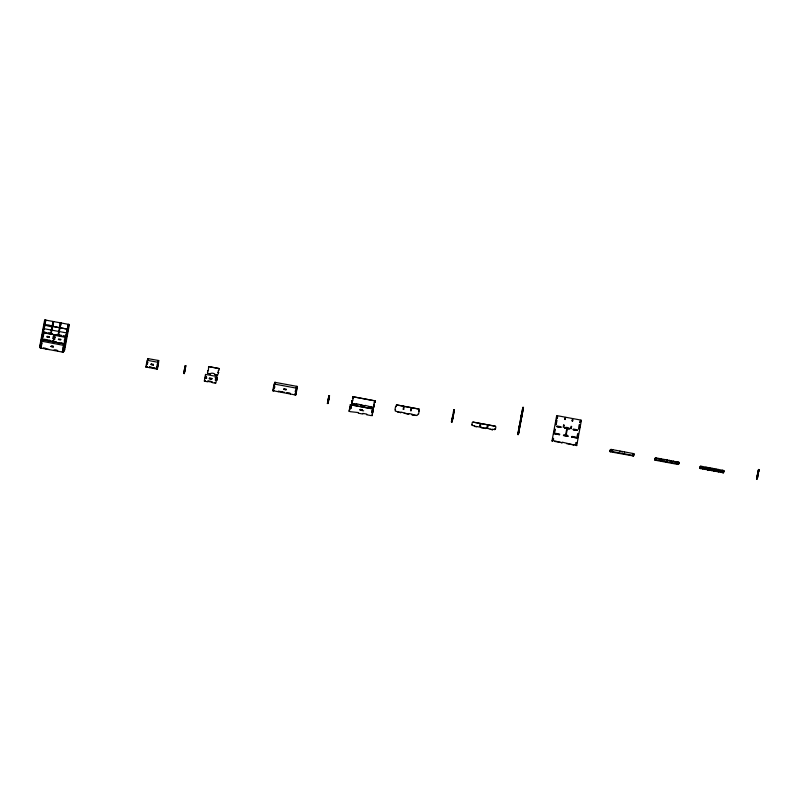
<?xml version="1.0" encoding="UTF-8"?>
<svg xmlns="http://www.w3.org/2000/svg" width="799" height="799" viewBox="0 0 799 799"><rect width="100%" height="100%" fill="white"/><g stroke="black" fill="none" stroke-linecap="round" stroke-linejoin="round"><path stroke-width="1.2" d="M41.099 345.398L39.95 345.258L44.654 319.9L69.383 324.524L64.679 349.882L63.491 349.722L63.68 349.033M41.168 347.455L41.039 348.084L41.168 347.455L40.03 347.195L45.213 320.009M40.29 346.027L40.07 347.046L40.629 347.146M42.916 332.424L45.193 320.089M64.699 342.981L63.131 352.209L40.09 347.905L41.348 341.153L64.369 345.528M56.07 342.012L41.758 339.415L43.016 332.654L54.532 334.811M41.528 342.212L42.097 339.235L41.947 339.945L64.689 344.099M42.257 338.277L43.536 331.405L42.956 331.375M44.794 325.003C63.161 330.906 40.839 318.771 43.935 329.258L43.396 329.078M40.929 346.147L40.479 347.984L41.428 342.891L41.987 343.001M41.139 345.068L40.469 345.518L42.697 333.563M41.798 341.543L43.406 332.734M44.105 329.098L45.783 320.109M40.999 345.198L41.558 345.298L41.967 343.071M41.908 341.083L42.457 341.263L42.836 338.966L42.267 338.856M42.687 336.629L43.226 336.808L43.655 334.501M45.583 332.943L45.683 332.384M43.685 339.116L45.393 339.435L45.283 339.994M47.011 336.938L47.131 336.309L49.378 336.729L49.258 337.358L47.011 336.938L49.278 337.288M49.378 349.562L45.563 348.853M51.356 332.863L50.766 332.843L53.014 321.548M49.888 340.274L49.778 340.833M51.336 332.943L53.593 321.578L52.534 327.22M51.106 346.506C50.657 345.278 54.192 345.757 53.353 346.926L51.106 346.506L53.353 346.926M52.904 341.423L52.444 340.754L52.334 341.313M53.393 338.706L53.833 336.409L53.243 336.379L52.834 338.606L53.413 338.636M54.552 334.701L53.293 341.493M53.613 341.393L53.513 341.952L53.673 341.343M53.084 341.353L53.563 342.022L53.673 341.463M54.642 339.345L54.062 339.315L54.801 335.34M54.622 339.415L55.061 337.118M56.819 335.041L56.929 334.481L58.087 334.781M60.424 322.926L58.187 334.222L58.766 334.252M58.746 334.332L61.014 322.956M60.165 327.49L60.994 323.036M60.764 339.415L60.654 339.974L58.407 339.555L58.537 338.916L60.784 339.335M63.57 336.299L63.67 335.75L65.898 336.239M63.271 349.283L62.692 349.253L63.121 346.946M63.72 343.999L63.84 343.37L63.431 345.278M64.579 343.44L65.029 344.099L64.3 344.029L66.017 335.53L63.071 351.5L63.63 351.6L64.18 349.373L63.62 349.263M67.166 333.333L66.417 333.453L68.255 324.314L66.557 333.103L67.116 333.203M65.918 336.898L66.367 334.142M63.451 350.991L66.277 335.74M63.63 351.6L67.545 330.906L66.986 330.796L67.585 331.106M64.08 349.932L68.824 324.414L67.076 333.003L43.476 328.599M145.857 367.031L147.116 360.269L158.631 362.426L157.373 369.178L145.877 366.951M157.982 364.514L158.721 360.539L147.965 358.611L147.655 360.279L148.224 360.379L148.534 358.711L148.075 360.449M146.836 367.131L146.936 366.571M147.745 362.197L147.176 362.087L146.766 364.314L147.326 364.424L147.765 362.117M151.74 367.47L149.493 367.051L149.393 367.61M151.111 364.554L153.378 364.903L151.111 364.554L151.231 363.925M153.358 364.973L153.488 364.344L151.211 363.994M155.695 368.209L153.987 367.89L153.887 368.449M157.373 363.915L156.934 366.222L157.523 366.252M157.143 368.499L157.593 366.661L157.023 366.561L157.573 366.741M184.809 367.31L183.72 373.463L184.699 371.805L185.837 365.682L185.278 365.582L184.809 367.31L185.378 367.42L185.837 365.682M184.559 372.344L184 372.234L185.278 365.582M183.68 373.443L184.279 373.572L185.378 367.42M207.91 381.163L207.78 381.802L205.223 381.323L205.353 380.684L204.274 381.143L205.533 374.381L217.048 376.539L215.79 383.29L214.961 382.481L214.841 383.111L212.284 382.641C211.755 380.114 202.367 381.083 212.384 382.082M205.183 378.426L205.613 376.129C206.951 375.85 206.042 379.325 205.203 378.356M206.601 378.376L206.032 378.277L206.302 377.108M206.372 376.988L206.482 376.439L206.032 378.277M207.93 373.363L210.487 373.842L207.91 373.443L207.45 372.783L207.88 370.476L208.439 370.586L207.88 370.476M218.037 372.454L218.596 372.554L218.037 372.454L218.447 370.227L219.026 370.257L219.335 368.589L208.599 366.581L208.419 370.656M211.875 378.526L211.775 379.086L209.528 378.666L209.648 378.037L211.895 378.456M210.467 373.922C210.037 372.454 215.85 373.343 214.961 374.761L217.538 375.16L214.961 374.761M215.91 380.434C217.238 377.537 215.131 377.278 215.35 380.334L215.93 380.364M217.518 375.24L218.616 372.484M216.928 379.665L216.209 380.174L216.769 380.274L217.378 377.837L215.091 377.488M272.799 390.751L274.057 383.989L297.098 388.294L295.84 395.056L272.819 390.671M296.049 392.529L297.188 386.406L274.916 382.322L273.188 390.821L273.697 388.933M273.777 390.851L273.318 390.192M273.727 387.954L274.267 388.144C275.595 387.205 273.707 385.048 274.686 385.917M275.166 384.099L275.475 382.431L275.016 384.169M284.444 392.269L282.197 391.85L282.097 392.399M283.815 389.343L283.935 388.714L286.182 389.133L286.062 389.772L283.815 389.343L286.062 389.772M290.407 393.957C291.315 392.988 286.072 392.009 286.591 393.238M295.61 394.366L294.901 394.796M295.98 392.119L295.4 392.089C294.491 390.561 297.078 389.493 295.81 389.862M327.36 403.485L328.958 395.615L329.518 395.725L328.379 401.847L327.4 403.505L328.059 403.056M327.68 402.277L328.958 395.615M327.96 403.605L329.518 395.725M351.34 406.631L350.401 406.451L349.053 411.465L350.312 404.713L373.353 409.018L372.094 415.77L371.825 415.071L371.145 415.6L366.641 414.751L366.771 414.122L362.946 413.413L362.826 414.042L358.332 413.203L358.451 412.564L350.012 411.645L349.572 410.906M350.282 408.419L350.541 407.25L351.101 407.36L350.841 408.529L350.282 408.419L350.781 406.531M350.721 406.581L351.18 407.24L350.381 407.86L351.001 407.919M350.961 406.561L350.521 408.858L349.982 408.679M360.489 405.063L364.983 405.902L356.763 403.795L356.644 404.424L352.149 403.585L352.099 400.699L352.689 400.728L353.098 398.501L352.519 398.471L353.098 398.501M352.519 398.471L352.848 396.723L375.101 400.878C376.029 402.466 373.413 402.706 374.791 402.556M351.71 402.846L352.119 400.619M352.539 398.391L352.848 396.723L375.101 400.878M360.069 410.067L360.199 409.438L362.446 409.857L362.317 410.486L360.089 409.997M364.963 405.982L365.083 405.353L373.283 407.54L373.962 407.011L374.381 404.783L373.812 404.674L374.381 404.783M372.074 410.586C373.343 410.177 372.704 413.502 371.655 412.813L372.094 410.506M371.974 412.474L372.634 412.024L371.994 412.394M373.792 404.753L374.232 402.446M372.534 412.574L372.793 411.415M374.361 404.853L373.962 407.011M374.771 402.626L375.081 400.958M397.463 411.974L400.838 412.604L395.295 411.076L395.525 409.887L394.946 409.857L395.585 406.441L396.144 406.541L395.585 406.441M396.124 406.621L396.454 404.873L403.705 406.232L396.454 404.873M400.818 412.683L400.938 412.044L408.688 414.152L408.808 413.522L412.184 414.152L412.054 414.781C414.431 414.811 417.647 416.549 418.007 414.082L418.566 414.192L419.185 410.846L418.606 410.816L419.185 410.846M403.695 409.398L403.115 409.368L403.705 406.232M403.675 409.468L404.264 406.331L411.125 407.61L410.536 410.756L411.095 410.856L411.685 407.72L418.936 409.068L411.685 407.72M418.606 410.816L418.936 409.068M452.084 421.602L451.515 421.492L452.014 418.786L452.783 418.137L452.014 418.786M451.535 421.423L451.994 422.082L451.435 421.982L453.862 409.647L454.421 409.747L452.424 420.484L451.625 420.943M451.994 422.082L454.421 409.747M471.829 424.798L472.399 424.898L471.829 424.798L472.249 422.571L472.928 422.042L495.41 426.237L495.869 426.906L495.44 429.203L494.881 429.103L495.44 429.203M481.198 427.615C494.102 430.361 475.565 425.747 474.436 426.436L474.556 425.807L472.289 425.458L472.419 424.828M479.65 426.257C479.46 423.12 481.527 423.58 480.209 426.356L479.65 426.257L480.209 426.356M481.178 427.695L481.288 427.135M485.682 428.534L485.802 427.904L492.444 429.722L490.196 429.303M487.06 427.645C486.841 424.589 488.948 424.848 487.63 427.745L487.08 427.565M492.424 429.792L492.544 429.163L494.771 429.662L494.901 429.023M517.712 434.516L518.311 434.476L517.712 434.516L521.627 413.822L522.186 413.922M518.271 434.626L523.465 407.44L522.906 407.34L521.158 415.919L521.717 416.029M518.601 433.408L517.872 433.907L518.601 433.408L523.465 407.44L522.886 407.41L518.151 432.848L518.261 432.289L518.721 432.948L518.142 432.748M551.989 440.928L552.578 440.958L551.989 440.928L556.693 415.57L557.263 415.67L556.823 417.977L557.412 418.007L556.823 417.977M552.558 441.028C552.289 437.922 554.516 437.083 553.218 440.579L562.126 442.736L554.806 441.447M553.917 433.677L554.766 429.153L555.325 429.253L554.476 433.787L553.917 433.677L554.476 433.787M555.585 424.659L556.434 420.124L556.993 420.234L556.154 424.768L555.605 424.579M557.392 418.077L557.822 415.78L565.073 417.128L564.643 419.435L565.223 419.465M555.605 433.997L555.724 433.358L559.66 434.097L559.54 434.726L555.605 433.997L559.56 434.656M556.963 426.646L557.093 426.007L561.018 426.746L560.898 427.375L556.963 426.646L560.918 427.305M563.625 424.928L563.195 427.235C565.083 427.845 563.265 423.889 564.164 425.108M565.203 419.545L565.632 417.238L572.493 418.516L572.054 420.823L572.643 420.853L572.054 420.823M562.106 442.816L562.236 442.187L573.932 444.943L566.601 443.655M563.475 435.465C563.045 433.997 568.858 434.886 567.969 436.304L563.475 435.465L567.969 436.304M564.833 428.114C564.414 426.646 570.216 427.535 569.327 428.953L564.833 428.114L569.327 428.953M566.601 429.572L565.762 434.107L566.321 434.207L567.17 429.682L566.581 429.652L567.17 429.682M571.585 426.496L571.175 428.723L570.616 428.614L571.045 426.316L571.605 426.416M572.623 420.923L573.053 418.626L580.304 419.974L579.864 422.281L580.434 422.391L580.863 420.084L581.422 420.184L576.718 445.542L576.159 445.442L576.698 442.576C574.99 442.147 576.818 446.471 574.012 444.464L573.912 445.023M571.904 437.043L572.024 436.404L575.959 437.143L575.839 437.772L571.904 437.043L575.839 437.772M573.263 429.692L573.382 429.053L577.317 429.792L577.198 430.421L573.263 429.692L577.198 430.421M576.958 437.982C577.337 431.79 579.445 431.999 577.517 438.092L576.958 437.982L577.517 438.092M578.626 428.963C579.215 419.006 581.492 428.004 578.646 428.883M610.306 449.967L612.633 450.256L612.733 449.697L611.045 449.388L610.476 451.695L609.917 451.585L610.865 450.067M610.196 450.516L611.045 449.388M612.733 449.697L633.527 453.582L634.026 453.912L633.517 455.999L610.436 451.844L610.766 450.626M620.044 451.065L619.934 451.625M622.181 452.044L622.291 451.485M624.538 451.904L624.428 452.464M632.918 456.039L633.068 455.33L633.517 455.999M633.247 454.821L633.527 453.582M634.026 453.912L633.647 455.54L610.036 451.125M654.88 459.984L655.39 457.907L655.989 457.857L678.99 462.311L678.481 464.399L677.882 464.449L655.4 460.244L654.88 459.984L655.26 458.366L655.879 458.416M655.28 458.466L655.39 457.907M655.4 460.244L654.98 459.425M655.54 459.535L655.989 457.857M660.963 459.285L661.063 458.726M664.878 460.094L664.998 459.465M666.396 462.142L666.666 460.973L667.225 461.073L666.965 462.241L666.396 462.142L666.636 461.083M666.666 460.973L667.125 461.632M666.825 460.544L666.925 459.984L667.385 460.643L666.925 459.984M669.392 460.863L669.492 460.304M673.307 461.672L673.427 461.033M677.242 462.401L677.362 461.772M677.882 464.449L678.471 462.062M678.481 464.399L678.711 463.38M678.99 462.311L678.76 463.33L678.141 463.28L678.89 462.871M714.456 468.703L723.425 470.461L723.944 470.721L723.445 472.798L699.834 468.384L700.343 466.306L700.943 466.256L714.456 468.703L714.356 469.263M700.363 468.643L700.783 466.866L701.991 466.946M699.944 467.834L700.463 468.084L700.943 466.256M701.971 467.025L702.091 466.396M702.631 468.983L702.711 468.504M704.858 469.482L704.958 468.923M706.026 467.125L705.926 467.685M707.644 469.842L707.754 469.293L708.214 469.952L707.644 469.842L708.174 467.685L707.914 468.853M709.372 470.251L709.452 469.762M709.961 467.864L709.852 468.424M711.619 469.552L712.348 469.043M711.779 468.943L712.448 468.484L712.179 469.652M713.847 471.16L713.946 470.611M715.065 471.23L715.335 470.062L715.894 470.172L715.624 471.34L715.065 471.23L715.335 470.062M715.495 469.632L716.154 469.183M718.281 469.992L718.391 469.432M718.341 471.999L718.461 471.37M720.608 472.349L720.698 471.869M722.326 470.172L722.196 470.801L723.325 471.011M722.835 472.848L723.544 472.239L699.954 467.924M722.985 472.139L723.944 470.721M723.285 471.17L723.425 470.461M723.445 472.798L723.824 471.17M758.95 470.142L758.491 469.482L759.05 469.592L758.521 471.75L757.921 471.79L756.663 478.591L757.222 478.691L756.703 478.431M757.322 478.491L756.603 478.991L758.491 469.482M757.162 479.1L758.521 471.75M759.05 469.592L757.422 478.102L757.023 477.393M45.763 320.189L44.055 328.629M44.804 322.237L45.363 322.337M44.394 324.464L44.954 324.564M43.296 330.257L42.796 332.344L43.356 332.444M44.484 326.671L43.925 326.571L44.544 326.801M39.95 345.258L40.529 345.288M41.938 337.607L41.428 339.695L41.987 339.795M43.575 331.435L43.316 332.594L65.798 336.798L66.377 334.411M43.076 334.481L43.635 334.581M40.03 347.195L40.349 345.977M42.587 337.647L42.746 337.038M41.738 341.223L42.217 339.415M42.297 341.333L42.727 339.515M47.83 333.363C47.411 331.955 53.263 333.223 52.325 334.202M53.034 321.468L52.724 322.606L53.283 322.716M51.496 329.348L52.055 329.448M52.444 340.754L53.004 340.863M53.173 341.952L54.412 335.27L65.927 337.418M54.492 337.008L55.041 337.188M54.981 335.2L55.54 335.3M53.543 342.102L53.813 340.933M54.212 341.642C56.17 342.871 60.674 342.491 63.74 343.92M56.929 334.481L61.423 335.32L61.313 335.88M60.444 322.856L60.145 323.994L60.704 324.104M60.035 325.083L60.594 325.183M58.916 330.726L59.476 330.836M53.873 350.401C53.353 349.173 58.607 350.152 57.698 351.121M67.825 326.621L68.404 326.651M67.436 328.769L67.995 328.878M66.417 333.453L66.996 333.483M63.58 345.208L64.15 345.318M65.208 339.096L64.649 338.986L64.23 341.213L64.819 341.243M62.192 351.959L63.001 350.971M64.28 344.099L64.549 342.941M63.66 347.126L63.101 347.026M64.759 342.931L62.731 352.139L63.071 350.861M66.307 337.967L65.738 337.867M65.138 343.54L65.438 342.581L64.879 342.471M64.859 342.372L65.478 342.421L64.979 341.912M63.071 351.5L63.67 351.45M63.511 349.822L64.679 349.882M64.629 346.996L64.07 346.886M147.505 360.349L147.985 358.531M146.587 365.822L146.247 367.101L146.517 365.932L146.916 366.651M149.493 367.051L153.987 367.89M157.683 362.247L158.142 360.509L157.832 362.177L158.392 362.287M156.444 368.928L157.083 368.549M158.721 360.539L156.984 369.108L157.593 366.661M157.912 364.094L157.353 363.994M184.988 367.17L185.528 367.35M184.09 371.215L184.629 371.395M184.569 369.398L185.138 369.508M184.279 373.572L184.459 372.893M204.784 380.584L205.353 380.684M208.599 366.581L219.335 368.589M209.178 378.776L209.278 378.227L211.505 378.716M209.528 378.666L211.795 379.006M214.941 382.561L215.5 382.661M216.709 378.287L216.309 379.615L216.869 379.725M216.769 380.274L217.378 377.837M274.447 384.059L274.936 382.252M274.626 383.919L275.186 384.019M273.877 390.292L273.298 390.262M278.272 391.69L278.372 391.13L282.197 391.85M296.139 388.114L296.609 386.376L296.299 388.044L296.878 388.074M296.709 388.224L297.188 386.406M296.449 390.381L295.88 390.272M328.179 399.031L328.729 399.21M327.77 401.258L328.329 401.358M329.208 397.393L328.649 397.293M352.149 403.585L356.664 404.354M362.446 409.857L360.169 409.517M368.778 406.691L373.303 407.46M372.873 411.295L373.133 410.127L372.574 410.027M373.353 409.018L350.292 404.783M404.244 406.411L411.125 407.61M404.184 413.313L408.708 414.072M412.054 414.781L416.569 415.54M453.862 409.647L453.562 410.786L454.122 410.896M453.452 411.875L453.992 412.054M452.414 417.438L452.983 417.547L452.334 417.517M451.435 421.982L451.595 421.373M451.864 420.374L451.605 421.013L452.184 421.043M472.908 422.122L495.41 426.237M474.436 426.436L476.703 426.776M522.466 409.637L523.035 409.747M521.078 416.399L521.637 416.509M521.158 419.315L520.479 419.665L521.038 419.775L521.547 417.687L520.988 417.587L520.578 419.105L521.138 419.215M521.248 416.249L521.617 416.579M520.389 420.883L520.968 420.913M518.731 429.832L519.27 430.012M519.899 426.107L519.22 426.456M579.864 422.281L580.454 422.311M576.698 442.576L576.109 442.546M576.159 445.442L576.718 445.542M609.917 451.585L610.426 449.507M633.427 454.142L633.188 454.881L633.807 454.931M655.56 459.635L655.829 458.466M666.965 462.241L667.225 461.073M667.325 460.693L667.485 460.084M677.981 463.889L678.201 463.22M699.834 468.384L700.343 466.306M701.852 467.305L706.346 468.144M708.214 469.952L708.473 468.783L707.914 468.683M708.573 468.404L708.743 467.795L708.014 468.294M709.712 468.773L714.216 469.612M711.889 468.384L711.36 470.541L711.46 469.982L711.919 470.641L712.448 468.484M715.624 471.34L715.894 470.172M717.562 470.321L722.056 471.16M722.995 472.239L723.165 471.63M758.191 471.13L758.78 470.751M758.381 470.042L758.97 470.072M756.603 478.991L756.763 478.381M757.122 476.833L757.712 476.863M758.631 471.19L758.221 470.471L758.75 471.24M521.667 414.022L522.226 414.122M521.198 416.119L521.757 416.229M51.386 329.847L51.945 329.957M58.806 331.235L59.366 331.345M66.587 333.303L67.146 333.403M520.858 418.047L521.437 418.247M58.617 331.925L59.186 332.024L58.597 331.994M51.186 330.616L51.745 330.716M520.658 418.626L521.318 418.706M520.638 418.706L521.258 418.756M66.337 334.561L66.906 334.671L66.397 336.749L65.838 336.649M43.176 330.716L43.735 330.826M66.217 335.021L66.786 335.131M43.196 330.816L43.755 330.926M66.237 335.121L66.796 335.23M43.076 331.275L43.635 331.375M66.117 335.58L66.677 335.68L65.997 335.68M42.896 331.785L43.476 331.984M65.937 336.089L66.517 336.289M43.416 332.044L45.663 332.464M58.017 335.19L58.587 335.29M519.989 423.041L520.549 423.14M519.56 425.338L520.179 425.038L519.62 424.938L519.11 427.016L519.68 427.125L519.23 426.556M519.5 425.398L519.959 426.057L519.34 426.007M757.921 471.79L758.481 471.899M41.658 338.676L42.217 338.786M45.373 339.515L49.868 340.354M41.528 339.136L42.117 339.335M53.653 341.543L55.94 341.892M63.82 343.44L64.399 343.47M61.543 343.101L65.099 343.7M352.099 400.699L352.669 400.808M452.564 419.775L451.964 419.825L452.524 419.924M518.211 432.619L518.781 432.718M658.016 458.736L659.974 459.105M661.922 459.545L663.889 459.914M670.351 461.123L672.319 461.482M674.306 461.782L676.274 462.142M328.489 397.353L329.058 397.463M451.805 420.434L452.424 420.484M633.347 454.271L633.927 454.471M700.224 466.766L700.803 466.966M756.963 477.442L757.582 477.492L756.863 477.822M451.745 420.664L452.324 420.683M451.705 420.813L452.264 420.913M711.619 469.373L712.189 469.482M655.1 458.976L655.719 459.026M700.064 467.375L700.683 467.425M723.105 471.68L723.664 471.78M714.106 470.172L711.859 469.752L714.086 470.251M517.952 433.607L518.511 433.707M517.852 433.807L518.421 433.917M610.017 451.026L610.586 451.135M678.021 463.74L678.581 463.839M715.175 470.671L715.794 470.731M655 459.525L678.601 463.939M184.14 371.705L184.699 371.805M156.864 367.17L157.483 367.22M216.649 378.336L217.268 378.386M63.391 350.282L63.95 350.381L63.331 350.332M156.764 367.72L157.323 367.83M295.221 393.597L295.79 393.697L295.45 394.976L295.79 393.697L295.151 393.707M62.622 350.202L63.181 350.302M183.82 372.903L184.379 373.013M216.469 379.006L217.038 379.116M63.311 350.581L63.87 350.691M40.689 346.746L41.378 346.806M62.502 350.811L63.73 351.051M206.192 377.667L206.761 377.767L206.142 377.717M40.749 346.816L41.308 346.916M294.991 394.316L295.55 394.416M43.416 347.875L45.663 348.294M40.589 347.425L41.149 347.525M327.82 401.747L328.379 401.847M372.474 410.586L373.033 410.686M350.381 406.531L351.28 406.691M372.134 411.865L372.694 411.964M361.428 410.426L363.675 410.846M52.614 323.695L53.183 323.805L52.614 323.695M52.624 326.382L59.486 327.67L52.624 326.382M60.045 327.77L67.296 329.128L60.045 327.77M184.499 368.988L185.068 369.088L184.499 368.988M328.249 399.44L328.818 399.55L328.249 399.44M522.077 411.795L522.636 411.894L522.077 411.795M521.008 417.158L521.567 417.268L521.008 417.158M757.382 475.515L757.941 475.615L757.382 475.515"/></g></svg>
